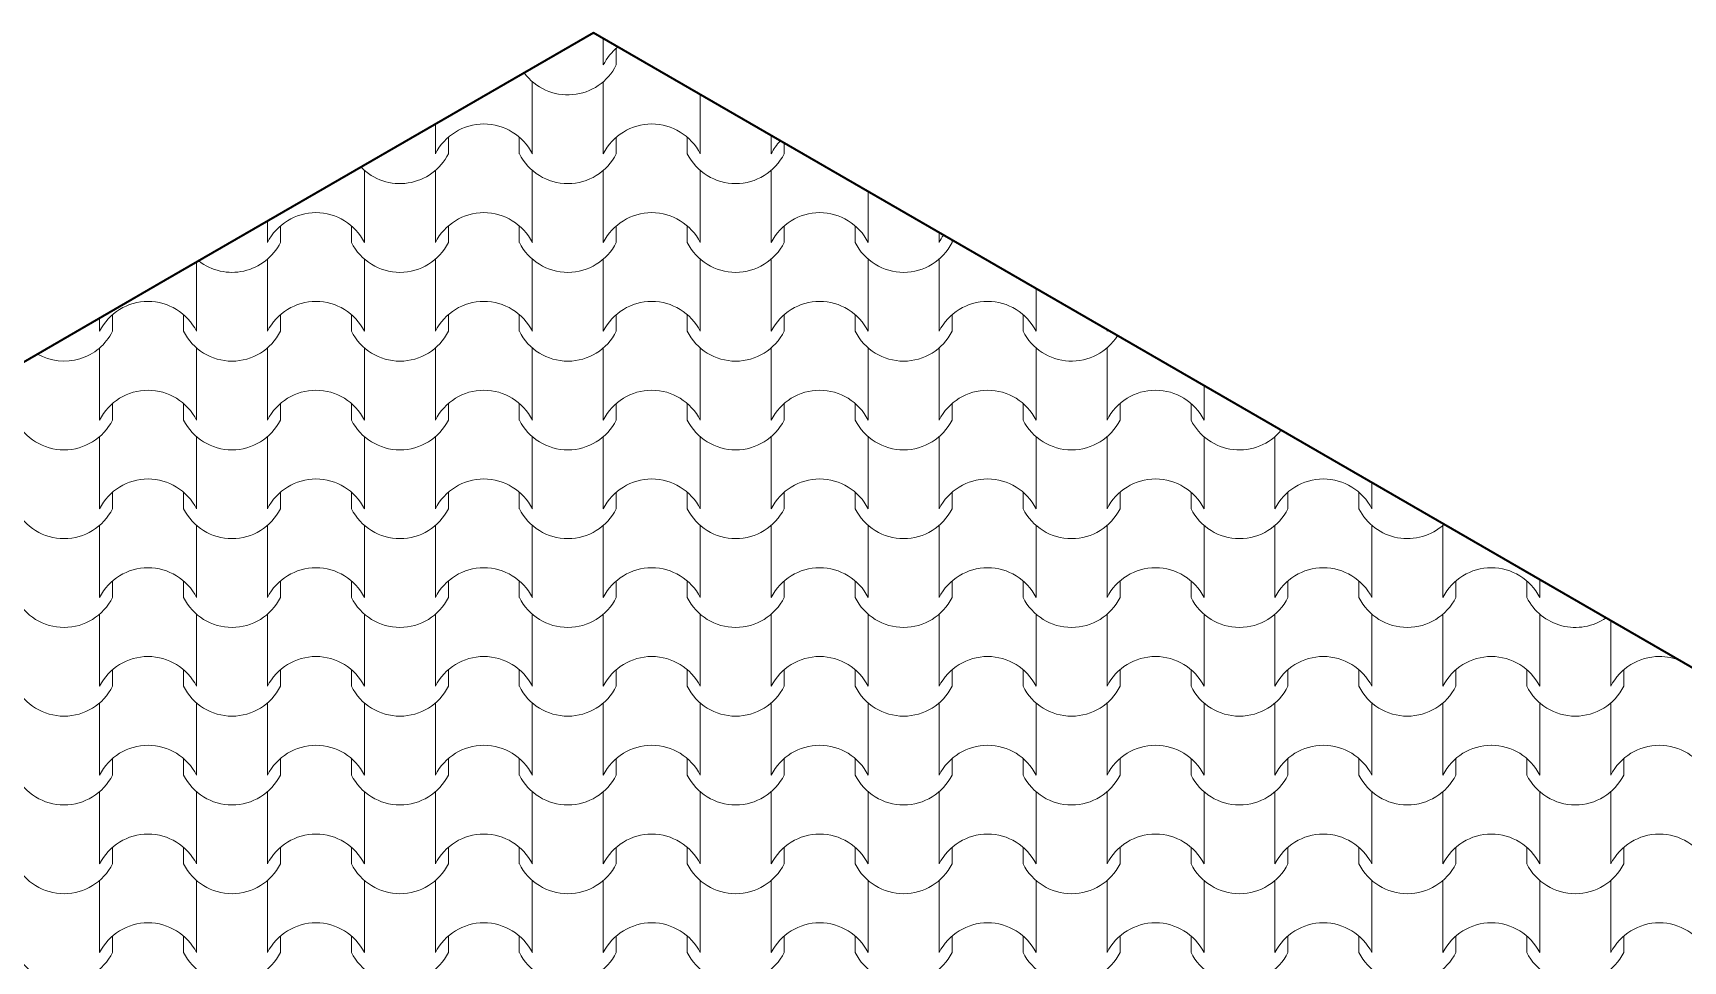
# Model space of a CAD drawing. Header units: millimetres. Extents: x 102766 to 172228, y -127504 to -81044.
# Drawn here: x 126968 to 129763, y -90277 to -88705 of the extents above; entities that cross this region are included whole.
import ezdxf

# ---------------------------------------------------------------- set-up
doc = ezdxf.new("R2010")
doc.units = ezdxf.units.MM
doc.header["$MEASUREMENT"] = 0
doc.layers.add('2D Drafting - General_Pen_No__105', color=7, linetype='Continuous', lineweight=13, true_color=0xcae6ff)
doc.layers.add('2D Drafting - General_Pen_No__82', color=7, linetype='Continuous', lineweight=20, true_color=0xaaaaaa)
doc.layers.add('Shell - Roof_Pen_No__21', color=7, linetype='Continuous', lineweight=35)

# ---------------------------------------------------------------- blocks, each defined once
blk = doc.blocks.new('*X12')
at = {"layer": '2D Drafting - General_Pen_No__82', "linetype": 'Continuous'}
for p, q in [((127933.9, -88714.9), (127933.9, -88759.3)), ((127955.9, -88731.2), (127955.9, -88759.3)), ((127813.6, -88787.7), (127813.6, -88848.6)), ((127933.9, -88787.7), (127933.9, -88848.6)), ((128098.1, -88809.7), (128098.1, -88848.6)), ((127649.4, -88859.7), (127649.4, -88909.6)), ((127813.6, -88848.6), (127813.6, -88909.6)), ((127933.9, -88848.6), (127933.9, -88909.6)), ((128098.1, -88848.6), (128098.1, -88909.6)), ((127671.4, -88881.6), (127671.4, -88909.6)), ((127791.6, -88881.6), (127791.6, -88909.6)), ((127955.9, -88881.6), (127955.9, -88909.6)), ((128076.1, -88881.6), (128076.1, -88909.6)), ((128218.4, -88879.1), (128218.4, -88909.6)), ((128240.4, -88891.8), (128240.4, -88909.6)), ((127529.2, -88938), (127529.2, -88999)), ((127649.4, -88938), (127649.4, -88999)), ((127813.6, -88938), (127813.6, -88999)), ((127933.9, -88938), (127933.9, -88999)), ((128098.1, -88938), (128098.1, -88999)), ((128218.4, -88938), (128218.4, -88999)), ((128382.6, -88973.9), (128382.6, -88999)), ((127529.2, -88999), (127529.2, -89059.9)), ((127649.4, -88999), (127649.4, -89059.9)), ((127813.6, -88999), (127813.6, -89059.9)), ((127933.9, -88999), (127933.9, -89059.9)), ((128098.1, -88999), (128098.1, -89059.9)), ((128218.4, -88999), (128218.4, -89059.9)), ((128382.6, -88999), (128382.6, -89059.9)), ((127364.9, -89023.9), (127364.9, -89059.9)), ((127386.9, -89031.9), (127386.9, -89059.9)), ((127507.2, -89031.9), (127507.2, -89059.9)), ((127671.4, -89031.9), (127671.4, -89059.9)), ((127791.6, -89031.9), (127791.6, -89059.9)), ((127955.9, -89031.9), (127955.9, -89059.9)), ((128076.1, -89031.9), (128076.1, -89059.9)), ((128240.4, -89031.9), (128240.4, -89059.9)), ((128360.6, -89031.9), (128360.6, -89059.9)), ((128502.8, -89043.4), (128502.8, -89059.9)), ((128524.8, -89056.1), (128524.8, -89059.9)), ((127364.9, -89088.3), (127364.9, -89149.3)), ((127529.2, -89088.3), (127529.2, -89149.3)), ((127649.4, -89088.3), (127649.4, -89149.3)), ((127813.6, -89088.3), (127813.6, -89149.3)), ((127933.9, -89088.3), (127933.9, -89149.3)), ((128098.1, -89088.3), (128098.1, -89149.3)), ((128218.4, -89088.3), (128218.4, -89149.3)), ((128382.6, -89088.3), (128382.6, -89149.3)), ((128502.8, -89088.3), (128502.8, -89149.3)), ((127244.7, -89093.3), (127244.7, -89149.3)), ((128667.1, -89138.2), (128667.1, -89149.3)), ((127244.7, -89149.3), (127244.7, -89210.3)), ((127364.9, -89149.3), (127364.9, -89210.3)), ((127529.2, -89149.3), (127529.2, -89210.3)), ((127649.4, -89149.3), (127649.4, -89210.3)), ((127813.6, -89149.3), (127813.6, -89210.3)), ((127933.9, -89149.3), (127933.9, -89210.3)), ((128098.1, -89149.3), (128098.1, -89210.3)), ((128218.4, -89149.3), (128218.4, -89210.3)), ((128382.6, -89149.3), (128382.6, -89210.3)), ((128502.8, -89149.3), (128502.8, -89210.3)), ((128667.1, -89149.3), (128667.1, -89210.3)), ((127080.4, -89188.2), (127080.4, -89210.3)), ((127102.4, -89182.2), (127102.4, -89210.3)), ((127222.7, -89182.2), (127222.7, -89210.3)), ((127386.9, -89182.2), (127386.9, -89210.3)), ((127507.2, -89182.2), (127507.2, -89210.3)), ((127671.4, -89182.2), (127671.4, -89210.3)), ((127791.6, -89182.2), (127791.6, -89210.3)), ((127955.9, -89182.2), (127955.9, -89210.3)), ((128076.1, -89182.2), (128076.1, -89210.3)), ((128240.4, -89182.2), (128240.4, -89210.3)), ((128360.6, -89182.2), (128360.6, -89210.3)), ((128524.8, -89182.2), (128524.8, -89210.3)), ((128645.1, -89182.2), (128645.1, -89210.3)), ((128787.3, -89207.6), (128787.3, -89210.3)), ((127080.4, -89238.7), (127080.4, -89299.6)), ((127244.7, -89238.7), (127244.7, -89299.6)), ((127364.9, -89238.7), (127364.9, -89299.6)), ((127529.2, -89238.7), (127529.2, -89299.6)), ((127649.4, -89238.7), (127649.4, -89299.6)), ((127813.6, -89238.7), (127813.6, -89299.6)), ((127933.9, -89238.7), (127933.9, -89299.6)), ((128098.1, -89238.7), (128098.1, -89299.6)), ((128218.4, -89238.7), (128218.4, -89299.6)), ((128382.6, -89238.7), (128382.6, -89299.6)), ((128502.8, -89238.7), (128502.8, -89299.6)), ((128667.1, -89238.7), (128667.1, -89299.6)), ((128787.3, -89238.7), (128787.3, -89299.6)), ((127080.4, -89299.6), (127080.4, -89360.6)), ((127244.7, -89299.6), (127244.7, -89360.6)), ((127364.9, -89299.6), (127364.9, -89360.6)), ((127529.2, -89299.6), (127529.2, -89360.6)), ((127649.4, -89299.6), (127649.4, -89360.6)), ((127813.6, -89299.6), (127813.6, -89360.6)), ((127933.9, -89299.6), (127933.9, -89360.6)), ((128098.1, -89299.6), (128098.1, -89360.6)), ((128218.4, -89299.6), (128218.4, -89360.6)), ((128382.6, -89299.6), (128382.6, -89360.6)), ((128502.8, -89299.6), (128502.8, -89360.6)), ((128667.1, -89299.6), (128667.1, -89360.6)), ((128787.3, -89299.6), (128787.3, -89360.6)), ((128951.6, -89302.4), (128951.6, -89360.6)), ((127102.4, -89332.6), (127102.4, -89360.6)), ((127222.7, -89332.6), (127222.7, -89360.6)), ((127386.9, -89332.6), (127386.9, -89360.6)), ((127507.2, -89332.6), (127507.2, -89360.6)), ((127671.4, -89332.6), (127671.4, -89360.6)), ((127791.6, -89332.6), (127791.6, -89360.6)), ((127955.9, -89332.6), (127955.9, -89360.6)), ((128076.1, -89332.6), (128076.1, -89360.6)), ((128240.4, -89332.6), (128240.4, -89360.6)), ((128360.6, -89332.6), (128360.6, -89360.6)), ((128524.8, -89332.6), (128524.8, -89360.6)), ((128645.1, -89332.6), (128645.1, -89360.6)), ((128809.3, -89332.6), (128809.3, -89360.6)), ((128929.6, -89332.6), (128929.6, -89360.6)), ((127080.4, -89389), (127080.4, -89450)), ((127244.7, -89389), (127244.7, -89450)), ((127364.9, -89389), (127364.9, -89450)), ((127529.2, -89389), (127529.2, -89450)), ((127649.4, -89389), (127649.4, -89450)), ((127813.6, -89389), (127813.6, -89450)), ((127933.9, -89389), (127933.9, -89450)), ((128098.1, -89389), (128098.1, -89450)), ((128218.4, -89389), (128218.4, -89450)), ((128382.6, -89389), (128382.6, -89450)), ((128502.8, -89389), (128502.8, -89450)), ((128667.1, -89389), (128667.1, -89450)), ((128787.3, -89389), (128787.3, -89450)), ((128951.6, -89389), (128951.6, -89450)), ((129071.8, -89389), (129071.8, -89450)), ((127080.4, -89450), (127080.4, -89510.9)), ((127244.7, -89450), (127244.7, -89510.9)), ((127364.9, -89450), (127364.9, -89510.9)), ((127529.2, -89450), (127529.2, -89510.9)), ((127649.4, -89450), (127649.4, -89510.9)), ((127813.6, -89450), (127813.6, -89510.9)), ((127933.9, -89450), (127933.9, -89510.9)), ((128098.1, -89450), (128098.1, -89510.9)), ((128218.4, -89450), (128218.4, -89510.9)), ((128382.6, -89450), (128382.6, -89510.9)), ((128502.8, -89450), (128502.8, -89510.9)), ((128667.1, -89450), (128667.1, -89510.9)), ((128787.3, -89450), (128787.3, -89510.9)), ((128951.6, -89450), (128951.6, -89510.9)), ((129071.8, -89450), (129071.8, -89510.9)), ((127102.4, -89482.9), (127102.4, -89510.9)), ((127222.7, -89482.9), (127222.7, -89510.9)), ((127386.9, -89482.9), (127386.9, -89510.9)), ((127507.2, -89482.9), (127507.2, -89510.9)), ((127671.4, -89482.9), (127671.4, -89510.9)), ((127791.6, -89482.9), (127791.6, -89510.9)), ((127955.9, -89482.9), (127955.9, -89510.9)), ((128076.1, -89482.9), (128076.1, -89510.9)), ((128240.4, -89482.9), (128240.4, -89510.9)), ((128360.6, -89482.9), (128360.6, -89510.9)), ((128524.8, -89482.9), (128524.8, -89510.9)), ((128645.1, -89482.9), (128645.1, -89510.9)), ((128809.3, -89482.9), (128809.3, -89510.9)), ((128929.6, -89482.9), (128929.6, -89510.9)), ((129093.8, -89482.9), (129093.8, -89510.9)), ((129214, -89482.9), (129214, -89510.9)), ((129236, -89466.7), (129236, -89510.9)), ((127080.4, -89539.3), (127080.4, -89600.3)), ((127244.7, -89539.3), (127244.7, -89600.3)), ((127364.9, -89539.3), (127364.9, -89600.3)), ((127529.2, -89539.3), (127529.2, -89600.3)), ((127649.4, -89539.3), (127649.4, -89600.3)), ((127813.6, -89539.3), (127813.6, -89600.3)), ((127933.9, -89539.3), (127933.9, -89600.3)), ((128098.1, -89539.3), (128098.1, -89600.3)), ((128218.4, -89539.3), (128218.4, -89600.3)), ((128382.6, -89539.3), (128382.6, -89600.3)), ((128502.8, -89539.3), (128502.8, -89600.3)), ((128667.1, -89539.3), (128667.1, -89600.3)), ((128787.3, -89539.3), (128787.3, -89600.3)), ((128951.6, -89539.3), (128951.6, -89600.3)), ((129071.8, -89539.3), (129071.8, -89600.3)), ((129236, -89539.3), (129236, -89600.3)), ((129356.3, -89539.3), (129356.3, -89600.3)), ((127080.4, -89600.3), (127080.4, -89661.3)), ((127244.7, -89600.3), (127244.7, -89661.3)), ((127364.9, -89600.3), (127364.9, -89661.3)), ((127529.2, -89600.3), (127529.2, -89661.3)), ((127649.4, -89600.3), (127649.4, -89661.3)), ((127813.6, -89600.3), (127813.6, -89661.3)), ((127933.9, -89600.3), (127933.9, -89661.3)), ((128098.1, -89600.3), (128098.1, -89661.3)), ((128218.4, -89600.3), (128218.4, -89661.3)), ((128382.6, -89600.3), (128382.6, -89661.3)), ((128502.8, -89600.3), (128502.8, -89661.3)), ((128667.1, -89600.3), (128667.1, -89661.3)), ((128787.3, -89600.3), (128787.3, -89661.3)), ((128951.6, -89600.3), (128951.6, -89661.3)), ((129071.8, -89600.3), (129071.8, -89661.3)), ((129236, -89600.3), (129236, -89661.3)), ((129356.3, -89600.3), (129356.3, -89661.3)), ((127102.4, -89633.3), (127102.4, -89661.3)), ((127222.7, -89633.3), (127222.7, -89661.3)), ((127386.9, -89633.3), (127386.9, -89661.3)), ((127507.2, -89633.3), (127507.2, -89661.3)), ((127671.4, -89633.3), (127671.4, -89661.3)), ((127791.6, -89633.3), (127791.6, -89661.3)), ((127955.9, -89633.3), (127955.9, -89661.3)), ((128076.1, -89633.3), (128076.1, -89661.3)), ((128240.4, -89633.3), (128240.4, -89661.3)), ((128360.6, -89633.3), (128360.6, -89661.3)), ((128524.8, -89633.3), (128524.8, -89661.3)), ((128645.1, -89633.3), (128645.1, -89661.3)), ((128809.3, -89633.3), (128809.3, -89661.3)), ((128929.6, -89633.3), (128929.6, -89661.3)), ((129093.8, -89633.3), (129093.8, -89661.3)), ((129214, -89633.3), (129214, -89661.3)), ((129378.3, -89633.3), (129378.3, -89661.3)), ((129498.5, -89633.3), (129498.5, -89661.3)), ((129520.5, -89630.9), (129520.5, -89661.3)), ((127080.4, -89689.7), (127080.4, -89750.6)), ((127244.7, -89689.7), (127244.7, -89750.6)), ((127364.9, -89689.7), (127364.9, -89750.6)), ((127529.2, -89689.7), (127529.2, -89750.6)), ((127649.4, -89689.7), (127649.4, -89750.6)), ((127813.6, -89689.7), (127813.6, -89750.6)), ((127933.9, -89689.7), (127933.9, -89750.6)), ((128098.1, -89689.7), (128098.1, -89750.6)), ((128218.4, -89689.7), (128218.4, -89750.6)), ((128382.6, -89689.7), (128382.6, -89750.6)), ((128502.8, -89689.7), (128502.8, -89750.6)), ((128667.1, -89689.7), (128667.1, -89750.6)), ((128787.3, -89689.7), (128787.3, -89750.6)), ((128951.6, -89689.7), (128951.6, -89750.6)), ((129071.8, -89689.7), (129071.8, -89750.6)), ((129236, -89689.7), (129236, -89750.6)), ((129356.3, -89689.7), (129356.3, -89750.6)), ((129520.5, -89689.7), (129520.5, -89750.6)), ((129640.8, -89700.3), (129640.8, -89750.6)), ((127080.4, -89750.6), (127080.4, -89811.6)), ((127244.7, -89750.6), (127244.7, -89811.6)), ((127364.9, -89750.6), (127364.9, -89811.6)), ((127529.2, -89750.6), (127529.2, -89811.6)), ((127649.4, -89750.6), (127649.4, -89811.6)), ((127813.6, -89750.6), (127813.6, -89811.6)), ((127933.9, -89750.6), (127933.9, -89811.6)), ((128098.1, -89750.6), (128098.1, -89811.6)), ((128218.4, -89750.6), (128218.4, -89811.6)), ((128382.6, -89750.6), (128382.6, -89811.6)), ((128502.8, -89750.6), (128502.8, -89811.6)), ((128667.1, -89750.6), (128667.1, -89811.6)), ((128787.3, -89750.6), (128787.3, -89811.6)), ((128951.6, -89750.6), (128951.6, -89811.6)), ((129071.8, -89750.6), (129071.8, -89811.6)), ((129236, -89750.6), (129236, -89811.6)), ((129356.3, -89750.6), (129356.3, -89811.6)), ((129520.5, -89750.6), (129520.5, -89811.6)), ((129640.8, -89750.6), (129640.8, -89811.6)), ((127102.4, -89783.6), (127102.4, -89811.6)), ((127222.7, -89783.6), (127222.7, -89811.6)), ((127386.9, -89783.6), (127386.9, -89811.6)), ((127507.2, -89783.6), (127507.2, -89811.6)), ((127671.4, -89783.6), (127671.4, -89811.6)), ((127791.6, -89783.6), (127791.6, -89811.6)), ((127955.9, -89783.6), (127955.9, -89811.6)), ((128076.1, -89783.6), (128076.1, -89811.6)), ((128240.4, -89783.6), (128240.4, -89811.6)), ((128360.6, -89783.6), (128360.6, -89811.6)), ((128524.8, -89783.6), (128524.8, -89811.6)), ((128645.1, -89783.6), (128645.1, -89811.6)), ((128809.3, -89783.6), (128809.3, -89811.6)), ((128929.6, -89783.6), (128929.6, -89811.6)), ((129093.8, -89783.6), (129093.8, -89811.6)), ((129214, -89783.6), (129214, -89811.6)), ((129378.3, -89783.6), (129378.3, -89811.6)), ((129498.5, -89783.6), (129498.5, -89811.6)), ((129662.8, -89783.6), (129662.8, -89811.6)), ((127080.4, -89840), (127080.4, -89901)), ((127244.7, -89840), (127244.7, -89901)), ((127364.9, -89840), (127364.9, -89901)), ((127529.2, -89840), (127529.2, -89901)), ((127649.4, -89840), (127649.4, -89901)), ((127813.6, -89840), (127813.6, -89901)), ((127933.9, -89840), (127933.9, -89901)), ((128098.1, -89840), (128098.1, -89901)), ((128218.4, -89840), (128218.4, -89901)), ((128382.6, -89840), (128382.6, -89901)), ((128502.8, -89840), (128502.8, -89901)), ((128667.1, -89840), (128667.1, -89901)), ((128787.3, -89840), (128787.3, -89901)), ((128951.6, -89840), (128951.6, -89901)), ((129071.8, -89840), (129071.8, -89901)), ((129236, -89840), (129236, -89901)), ((129356.3, -89840), (129356.3, -89901)), ((129520.5, -89840), (129520.5, -89901)), ((129640.8, -89840), (129640.8, -89901)), ((127080.4, -89901), (127080.4, -89962)), ((127244.7, -89901), (127244.7, -89962)), ((127364.9, -89901), (127364.9, -89962)), ((127529.2, -89901), (127529.2, -89962)), ((127649.4, -89901), (127649.4, -89962)), ((127813.6, -89901), (127813.6, -89962)), ((127933.9, -89901), (127933.9, -89962)), ((128098.1, -89901), (128098.1, -89962)), ((128218.4, -89901), (128218.4, -89962)), ((128382.6, -89901), (128382.6, -89962)), ((128502.8, -89901), (128502.8, -89962)), ((128667.1, -89901), (128667.1, -89962)), ((128787.3, -89901), (128787.3, -89962)), ((128951.6, -89901), (128951.6, -89962)), ((129071.8, -89901), (129071.8, -89962)), ((129236, -89901), (129236, -89962)), ((129356.3, -89901), (129356.3, -89962)), ((129520.5, -89901), (129520.5, -89962)), ((129640.8, -89901), (129640.8, -89962)), ((127102.4, -89933.9), (127102.4, -89962)), ((127222.7, -89933.9), (127222.7, -89962)), ((127386.9, -89933.9), (127386.9, -89962)), ((127507.2, -89933.9), (127507.2, -89962)), ((127671.4, -89933.9), (127671.4, -89962)), ((127791.6, -89933.9), (127791.6, -89962)), ((127955.9, -89933.9), (127955.9, -89962)), ((128076.1, -89933.9), (128076.1, -89962)), ((128240.4, -89933.9), (128240.4, -89962)), ((128360.6, -89933.9), (128360.6, -89962)), ((128524.8, -89933.9), (128524.8, -89962)), ((128645.1, -89933.9), (128645.1, -89962)), ((128809.3, -89933.9), (128809.3, -89962)), ((128929.6, -89933.9), (128929.6, -89962)), ((129093.8, -89933.9), (129093.8, -89962)), ((129214, -89933.9), (129214, -89962)), ((129378.3, -89933.9), (129378.3, -89962)), ((129498.5, -89933.9), (129498.5, -89962)), ((129662.8, -89933.9), (129662.8, -89962)), ((127080.4, -89990.4), (127080.4, -90051.3)), ((127244.7, -89990.4), (127244.7, -90051.3)), ((127364.9, -89990.4), (127364.9, -90051.3)), ((127529.2, -89990.4), (127529.2, -90051.3)), ((127649.4, -89990.4), (127649.4, -90051.3)), ((127813.6, -89990.4), (127813.6, -90051.3)), ((127933.9, -89990.4), (127933.9, -90051.3)), ((128098.1, -89990.4), (128098.1, -90051.3)), ((128218.4, -89990.4), (128218.4, -90051.3)), ((128382.6, -89990.4), (128382.6, -90051.3)), ((128502.8, -89990.4), (128502.8, -90051.3)), ((128667.1, -89990.4), (128667.1, -90051.3)), ((128787.3, -89990.4), (128787.3, -90051.3)), ((128951.6, -89990.4), (128951.6, -90051.3)), ((129071.8, -89990.4), (129071.8, -90051.3)), ((129236, -89990.4), (129236, -90051.3)), ((129356.3, -89990.4), (129356.3, -90051.3)), ((129520.5, -89990.4), (129520.5, -90051.3)), ((129640.8, -89990.4), (129640.8, -90051.3)), ((127080.4, -90051.3), (127080.4, -90112.3)), ((127244.7, -90051.3), (127244.7, -90112.3)), ((127364.9, -90051.3), (127364.9, -90112.3)), ((127529.2, -90051.3), (127529.2, -90112.3)), ((127649.4, -90051.3), (127649.4, -90112.3)), ((127813.6, -90051.3), (127813.6, -90112.3)), ((127933.9, -90051.3), (127933.9, -90112.3)), ((128098.1, -90051.3), (128098.1, -90112.3)), ((128218.4, -90051.3), (128218.4, -90112.3)), ((128382.6, -90051.3), (128382.6, -90112.3)), ((128502.8, -90051.3), (128502.8, -90112.3)), ((128667.1, -90051.3), (128667.1, -90112.3)), ((128787.3, -90051.3), (128787.3, -90112.3)), ((128951.6, -90051.3), (128951.6, -90112.3)), ((129071.8, -90051.3), (129071.8, -90112.3)), ((129236, -90051.3), (129236, -90112.3)), ((129356.3, -90051.3), (129356.3, -90112.3)), ((129520.5, -90051.3), (129520.5, -90112.3)), ((129640.8, -90051.3), (129640.8, -90112.3)), ((127102.4, -90084.3), (127102.4, -90112.3)), ((127222.7, -90084.3), (127222.7, -90112.3)), ((127386.9, -90084.3), (127386.9, -90112.3)), ((127507.2, -90084.3), (127507.2, -90112.3)), ((127671.4, -90084.3), (127671.4, -90112.3)), ((127791.6, -90084.3), (127791.6, -90112.3)), ((127955.9, -90084.3), (127955.9, -90112.3)), ((128076.1, -90084.3), (128076.1, -90112.3)), ((128240.4, -90084.3), (128240.4, -90112.3)), ((128360.6, -90084.3), (128360.6, -90112.3)), ((128524.8, -90084.3), (128524.8, -90112.3)), ((128645.1, -90084.3), (128645.1, -90112.3)), ((128809.3, -90084.3), (128809.3, -90112.3)), ((128929.6, -90084.3), (128929.6, -90112.3)), ((129093.8, -90084.3), (129093.8, -90112.3)), ((129214, -90084.3), (129214, -90112.3)), ((129378.3, -90084.3), (129378.3, -90112.3)), ((129498.5, -90084.3), (129498.5, -90112.3)), ((129662.8, -90084.3), (129662.8, -90112.3)), ((127080.4, -90140.7), (127080.4, -90201.7)), ((127244.7, -90140.7), (127244.7, -90201.7)), ((127364.9, -90140.7), (127364.9, -90201.7)), ((127529.2, -90140.7), (127529.2, -90201.7)), ((127649.4, -90140.7), (127649.4, -90201.7)), ((127813.6, -90140.7), (127813.6, -90201.7)), ((127933.9, -90140.7), (127933.9, -90201.7)), ((128098.1, -90140.7), (128098.1, -90201.7)), ((128218.4, -90140.7), (128218.4, -90201.7)), ((128382.6, -90140.7), (128382.6, -90201.7)), ((128502.8, -90140.7), (128502.8, -90201.7)), ((128667.1, -90140.7), (128667.1, -90201.7)), ((128787.3, -90140.7), (128787.3, -90201.7)), ((128951.6, -90140.7), (128951.6, -90201.7)), ((129071.8, -90140.7), (129071.8, -90201.7)), ((129236, -90140.7), (129236, -90201.7)), ((129356.3, -90140.7), (129356.3, -90201.7)), ((129520.5, -90140.7), (129520.5, -90201.7)), ((129640.8, -90140.7), (129640.8, -90201.7)), ((127080.4, -90201.7), (127080.4, -90262.6)), ((127244.7, -90201.7), (127244.7, -90262.6)), ((127364.9, -90201.7), (127364.9, -90262.6)), ((127529.2, -90201.7), (127529.2, -90262.6)), ((127649.4, -90201.7), (127649.4, -90262.6)), ((127813.6, -90201.7), (127813.6, -90262.6)), ((127933.9, -90201.7), (127933.9, -90262.6)), ((128098.1, -90201.7), (128098.1, -90262.6)), ((128218.4, -90201.7), (128218.4, -90262.6)), ((128382.6, -90201.7), (128382.6, -90262.6)), ((128502.8, -90201.7), (128502.8, -90262.6)), ((128667.1, -90201.7), (128667.1, -90262.6)), ((128787.3, -90201.7), (128787.3, -90262.6)), ((128951.6, -90201.7), (128951.6, -90262.6)), ((129071.8, -90201.7), (129071.8, -90262.6)), ((129236, -90201.7), (129236, -90262.6)), ((129356.3, -90201.7), (129356.3, -90262.6)), ((129520.5, -90201.7), (129520.5, -90262.6)), ((129640.8, -90201.7), (129640.8, -90262.6)), ((127102.4, -90234.6), (127102.4, -90262.6)), ((127222.7, -90234.6), (127222.7, -90262.6)), ((127386.9, -90234.6), (127386.9, -90262.6)), ((127507.2, -90234.6), (127507.2, -90262.6)), ((127671.4, -90234.6), (127671.4, -90262.6)), ((127791.6, -90234.6), (127791.6, -90262.6)), ((127955.9, -90234.6), (127955.9, -90262.6)), ((128076.1, -90234.6), (128076.1, -90262.6)), ((128240.4, -90234.6), (128240.4, -90262.6)), ((128360.6, -90234.6), (128360.6, -90262.6)), ((128524.8, -90234.6), (128524.8, -90262.6)), ((128645.1, -90234.6), (128645.1, -90262.6)), ((128809.3, -90234.6), (128809.3, -90262.6)), ((128929.6, -90234.6), (128929.6, -90262.6)), ((129093.8, -90234.6), (129093.8, -90262.6)), ((129214, -90234.6), (129214, -90262.6)), ((129378.3, -90234.6), (129378.3, -90262.6)), ((129498.5, -90234.6), (129498.5, -90262.6)), ((129662.8, -90234.6), (129662.8, -90262.6))]:
    blk.add_line(p, q, dxfattribs=at)
for centre, radius, start, end in [((128016.3, -88801.2), 92.5, 128.7013, 153.0115), ((127873.8, -88718), 91.9, 216.5874, 333.2956), ((127731.8, -88951.6), 92.5, 90.1705, 153.0115), ((127731.2, -88951.6), 92.5, 26.9885, 89.8295), ((128016.3, -88951.6), 92.5, 90.1705, 153.0115), ((128015.7, -88951.6), 92.5, 26.9885, 89.8295), ((128300.8, -88951.6), 92.5, 136.5282, 153.0115), ((127589.3, -88868.3), 91.9, 224.2259, 333.2956), ((127873.8, -88868.3), 91.9, 206.7044, 333.2956), ((128158.2, -88868.3), 91.9, 206.7044, 333.2956), ((127447.3, -89101.9), 92.5, 90.1705, 153.0115), ((127446.8, -89101.9), 92.5, 26.9885, 89.8295), ((127731.8, -89101.9), 92.5, 90.1705, 153.0115), ((127731.2, -89101.9), 92.5, 26.9885, 89.8295), ((128016.3, -89101.9), 92.5, 90.1705, 153.0115), ((128015.7, -89101.9), 92.5, 26.9885, 89.8295), ((128300.8, -89101.9), 92.5, 90.1705, 153.0115), ((128300.2, -89101.9), 92.5, 26.9885, 89.8295), ((127304.8, -89018.6), 91.9, 232.134, 333.2956), ((127589.3, -89018.6), 91.9, 206.7044, 333.2956), ((127873.8, -89018.6), 91.9, 206.7044, 333.2956), ((128158.2, -89018.6), 91.9, 206.7044, 333.2956), ((128442.7, -89018.6), 91.9, 206.7044, 333.2956), ((128585.2, -89101.9), 92.5, 144.1052, 153.0115), ((127162.8, -89252.2), 92.5, 90.1705, 153.0115), ((127162.3, -89252.2), 92.5, 26.9885, 89.8295), ((127447.3, -89252.2), 92.5, 90.1705, 153.0115), ((127446.8, -89252.2), 92.5, 26.9885, 89.8295), ((127731.8, -89252.2), 92.5, 90.1705, 153.0115), ((127731.2, -89252.2), 92.5, 26.9885, 89.8295), ((128016.3, -89252.2), 92.5, 90.1705, 153.0115), ((128015.7, -89252.2), 92.5, 26.9885, 89.8295), ((128300.8, -89252.2), 92.5, 90.1705, 153.0115), ((128300.2, -89252.2), 92.5, 26.9885, 89.8295), ((128585.2, -89252.2), 92.5, 90.1705, 153.0115), ((128584.7, -89252.2), 92.5, 26.9885, 89.8295), ((127020.3, -89169), 91.9, 240.5176, 333.2956), ((127304.8, -89169), 91.9, 206.7044, 333.2956), ((127589.3, -89169), 91.9, 206.7044, 333.2956), ((127873.8, -89169), 91.9, 206.7044, 333.2956), ((128158.2, -89169), 91.9, 206.7044, 333.2956), ((128442.7, -89169), 91.9, 206.7044, 333.2956), ((128727.2, -89169), 91.9, 206.7044, 327.8753), ((128869.7, -89252.2), 92.5, 151.5793, 153.0115), ((127162.8, -89402.6), 92.5, 90.1705, 153.0115), ((127162.3, -89402.6), 92.5, 26.9885, 89.8295), ((127447.3, -89402.6), 92.5, 90.1705, 153.0115), ((127446.8, -89402.6), 92.5, 26.9885, 89.8295), ((127731.8, -89402.6), 92.5, 90.1705, 153.0115), ((127731.2, -89402.6), 92.5, 26.9885, 89.8295), ((128016.3, -89402.6), 92.5, 90.1705, 153.0115), ((128015.7, -89402.6), 92.5, 26.9885, 89.8295), ((128300.8, -89402.6), 92.5, 90.1705, 153.0115), ((128300.2, -89402.6), 92.5, 26.9885, 89.8295), ((128585.2, -89402.6), 92.5, 90.1705, 153.0115), ((128584.7, -89402.6), 92.5, 26.9885, 89.8295), ((128869.7, -89402.6), 92.5, 90.1705, 153.0115), ((128869.2, -89402.6), 92.5, 26.9885, 89.8295), ((127020.3, -89319.3), 91.9, 206.7044, 333.2956), ((127304.8, -89319.3), 91.9, 206.7044, 333.2956), ((127589.3, -89319.3), 91.9, 206.7044, 333.2956), ((127873.8, -89319.3), 91.9, 206.7044, 333.2956), ((128158.2, -89319.3), 91.9, 206.7044, 333.2956), ((128442.7, -89319.3), 91.9, 206.7044, 333.2956), ((128727.2, -89319.3), 91.9, 206.7044, 333.2956), ((129011.7, -89319.3), 91.9, 206.7044, 320.3224), ((127162.8, -89552.9), 92.5, 90.1705, 153.0115), ((127162.3, -89552.9), 92.5, 26.9885, 89.8295), ((127447.3, -89552.9), 92.5, 90.1705, 153.0115), ((127446.8, -89552.9), 92.5, 26.9885, 89.8295), ((127731.8, -89552.9), 92.5, 90.1705, 153.0115), ((127731.2, -89552.9), 92.5, 26.9885, 89.8295), ((128016.3, -89552.9), 92.5, 90.1705, 153.0115), ((128015.7, -89552.9), 92.5, 26.9885, 89.8295), ((128300.8, -89552.9), 92.5, 90.1705, 153.0115), ((128300.2, -89552.9), 92.5, 26.9885, 89.8295), ((128585.2, -89552.9), 92.5, 90.1705, 153.0115), ((128584.7, -89552.9), 92.5, 26.9885, 89.8295), ((128869.7, -89552.9), 92.5, 90.1705, 153.0115), ((128869.2, -89552.9), 92.5, 26.9885, 89.8295), ((129154.2, -89552.9), 92.5, 90.1705, 153.0115), ((129153.6, -89552.9), 92.5, 26.9885, 89.8295), ((127020.3, -89469.6), 91.9, 206.7044, 333.2956), ((127304.8, -89469.6), 91.9, 206.7044, 333.2956), ((127589.3, -89469.6), 91.9, 206.7044, 333.2956), ((127873.8, -89469.6), 91.9, 206.7044, 333.2956), ((128158.2, -89469.6), 91.9, 206.7044, 333.2956), ((128442.7, -89469.6), 91.9, 206.7044, 333.2956), ((128727.2, -89469.6), 91.9, 206.7044, 333.2956), ((129011.7, -89469.6), 91.9, 206.7044, 333.2956), ((129296.2, -89469.6), 91.9, 206.7044, 312.5945), ((127162.8, -89703.2), 92.5, 90.1705, 153.0115), ((127162.3, -89703.2), 92.5, 26.9885, 89.8295), ((127447.3, -89703.2), 92.5, 90.1705, 153.0115), ((127446.8, -89703.2), 92.5, 26.9885, 89.8295), ((127731.8, -89703.2), 92.5, 90.1705, 153.0115), ((127731.2, -89703.2), 92.5, 26.9885, 89.8295), ((128016.3, -89703.2), 92.5, 90.1705, 153.0115), ((128015.7, -89703.2), 92.5, 26.9885, 89.8295), ((128300.8, -89703.2), 92.5, 90.1705, 153.0115), ((128300.2, -89703.2), 92.5, 26.9885, 89.8295), ((128585.2, -89703.2), 92.5, 90.1705, 153.0115), ((128584.7, -89703.2), 92.5, 26.9885, 89.8295), ((128869.7, -89703.2), 92.5, 90.1705, 153.0115), ((128869.2, -89703.2), 92.5, 26.9885, 89.8295), ((129154.2, -89703.2), 92.5, 90.1705, 153.0115), ((129153.6, -89703.2), 92.5, 26.9885, 89.8295), ((129438.7, -89703.2), 92.5, 90.1705, 153.0115), ((129438.1, -89703.2), 92.5, 26.9885, 89.8295), ((127020.3, -89620), 91.9, 206.7044, 333.2956), ((127304.8, -89620), 91.9, 206.7044, 333.2956), ((127589.3, -89620), 91.9, 206.7044, 333.2956), ((127873.8, -89620), 91.9, 206.7044, 333.2956), ((128158.2, -89620), 91.9, 206.7044, 333.2956), ((128442.7, -89620), 91.9, 206.7044, 333.2956), ((128727.2, -89620), 91.9, 206.7044, 333.2956), ((129011.7, -89620), 91.9, 206.7044, 333.2956), ((129296.2, -89620), 91.9, 206.7044, 333.2956), ((129580.6, -89620), 91.9, 206.7044, 304.5223), ((127162.8, -89853.6), 92.5, 90.1705, 153.0115), ((127162.3, -89853.6), 92.5, 26.9885, 89.8295), ((127447.3, -89853.6), 92.5, 90.1705, 153.0115), ((127446.8, -89853.6), 92.5, 26.9885, 89.8295), ((127731.8, -89853.6), 92.5, 90.1705, 153.0115), ((127731.2, -89853.6), 92.5, 26.9885, 89.8295), ((128016.3, -89853.6), 92.5, 90.1705, 153.0115), ((128015.7, -89853.6), 92.5, 26.9885, 89.8295), ((128300.8, -89853.6), 92.5, 90.1705, 153.0115), ((128300.2, -89853.6), 92.5, 26.9885, 89.8295), ((128585.2, -89853.6), 92.5, 90.1705, 153.0115), ((128584.7, -89853.6), 92.5, 26.9885, 89.8295), ((128869.7, -89853.6), 92.5, 90.1705, 153.0115), ((128869.2, -89853.6), 92.5, 26.9885, 89.8295), ((129154.2, -89853.6), 92.5, 90.1705, 153.0115), ((129153.6, -89853.6), 92.5, 26.9885, 89.8295), ((129438.7, -89853.6), 92.5, 90.1705, 153.0115), ((129438.1, -89853.6), 92.5, 26.9885, 89.8295), ((129723.2, -89853.6), 92.5, 90.1705, 153.0115), ((129722.6, -89853.6), 92.5, 66.959, 89.8295), ((127020.3, -89770.3), 91.9, 206.7044, 333.2956), ((127304.8, -89770.3), 91.9, 206.7044, 333.2956), ((127589.3, -89770.3), 91.9, 206.7044, 333.2956), ((127873.8, -89770.3), 91.9, 206.7044, 333.2956), ((128158.2, -89770.3), 91.9, 206.7044, 333.2956), ((128442.7, -89770.3), 91.9, 206.7044, 333.2956), ((128727.2, -89770.3), 91.9, 206.7044, 333.2956), ((129011.7, -89770.3), 91.9, 206.7044, 333.2956), ((129296.2, -89770.3), 91.9, 206.7044, 333.2956), ((129580.6, -89770.3), 91.9, 206.7044, 333.2956), ((127162.8, -90003.9), 92.5, 90.1705, 153.0115), ((127162.3, -90003.9), 92.5, 26.9885, 89.8295), ((127447.3, -90003.9), 92.5, 90.1705, 153.0115), ((127446.8, -90003.9), 92.5, 26.9885, 89.8295), ((127731.8, -90003.9), 92.5, 90.1705, 153.0115), ((127731.2, -90003.9), 92.5, 26.9885, 89.8295), ((128016.3, -90003.9), 92.5, 90.1705, 153.0115), ((128015.7, -90003.9), 92.5, 26.9885, 89.8295), ((128300.8, -90003.9), 92.5, 90.1705, 153.0115), ((128300.2, -90003.9), 92.5, 26.9885, 89.8295), ((128585.2, -90003.9), 92.5, 90.1705, 153.0115), ((128584.7, -90003.9), 92.5, 26.9885, 89.8295), ((128869.7, -90003.9), 92.5, 90.1705, 153.0115), ((128869.2, -90003.9), 92.5, 26.9885, 89.8295), ((129154.2, -90003.9), 92.5, 90.1705, 153.0115), ((129153.6, -90003.9), 92.5, 26.9885, 89.8295), ((129438.7, -90003.9), 92.5, 90.1705, 153.0115), ((129438.1, -90003.9), 92.5, 26.9885, 89.8295), ((129723.2, -90003.9), 92.5, 90.1705, 153.0115), ((129722.6, -90003.9), 92.5, 26.9885, 89.8295), ((127020.3, -89920.6), 91.9, 206.7044, 333.2956), ((127304.8, -89920.6), 91.9, 206.7044, 333.2956), ((127589.3, -89920.6), 91.9, 206.7044, 333.2956), ((127873.8, -89920.6), 91.9, 206.7044, 333.2956), ((128158.2, -89920.6), 91.9, 206.7044, 333.2956), ((128442.7, -89920.6), 91.9, 206.7044, 333.2956), ((128727.2, -89920.6), 91.9, 206.7044, 333.2956), ((129011.7, -89920.6), 91.9, 206.7044, 333.2956), ((129296.2, -89920.6), 91.9, 206.7044, 333.2956), ((129580.6, -89920.6), 91.9, 206.7044, 333.2956), ((127162.8, -90154.3), 92.5, 90.1705, 153.0115), ((127162.3, -90154.3), 92.5, 26.9885, 89.8295), ((127447.3, -90154.3), 92.5, 90.1705, 153.0115), ((127446.8, -90154.3), 92.5, 26.9885, 89.8295), ((127731.8, -90154.3), 92.5, 90.1705, 153.0115), ((127731.2, -90154.3), 92.5, 26.9885, 89.8295), ((128016.3, -90154.3), 92.5, 90.1705, 153.0115), ((128015.7, -90154.3), 92.5, 26.9885, 89.8295), ((128300.8, -90154.3), 92.5, 90.1705, 153.0115), ((128300.2, -90154.3), 92.5, 26.9885, 89.8295), ((128585.2, -90154.3), 92.5, 90.1705, 153.0115), ((128584.7, -90154.3), 92.5, 26.9885, 89.8295), ((128869.7, -90154.3), 92.5, 90.1705, 153.0115), ((128869.2, -90154.3), 92.5, 26.9885, 89.8295), ((129154.2, -90154.3), 92.5, 90.1705, 153.0115), ((129153.6, -90154.3), 92.5, 26.9885, 89.8295), ((129438.7, -90154.3), 92.5, 90.1705, 153.0115), ((129438.1, -90154.3), 92.5, 26.9885, 89.8295), ((129723.2, -90154.3), 92.5, 90.1705, 153.0115), ((129722.6, -90154.3), 92.5, 26.9885, 89.8295), ((127020.3, -90071), 91.9, 206.7044, 333.2956), ((127304.8, -90071), 91.9, 206.7044, 333.2956), ((127589.3, -90071), 91.9, 206.7044, 333.2956), ((127873.8, -90071), 91.9, 206.7044, 333.2956), ((128158.2, -90071), 91.9, 206.7044, 333.2956), ((128442.7, -90071), 91.9, 206.7044, 333.2956), ((128727.2, -90071), 91.9, 206.7044, 333.2956), ((129011.7, -90071), 91.9, 206.7044, 333.2956), ((129296.2, -90071), 91.9, 206.7044, 333.2956), ((129580.6, -90071), 91.9, 206.7044, 333.2956), ((127162.8, -90304.6), 92.5, 90.1705, 153.0115), ((127162.3, -90304.6), 92.5, 26.9885, 89.8295), ((127447.3, -90304.6), 92.5, 90.1705, 153.0115), ((127446.8, -90304.6), 92.5, 26.9885, 89.8295), ((127731.8, -90304.6), 92.5, 90.1705, 153.0115), ((127731.2, -90304.6), 92.5, 26.9885, 89.8295), ((128016.3, -90304.6), 92.5, 90.1705, 153.0115), ((128015.7, -90304.6), 92.5, 26.9885, 89.8295), ((128300.8, -90304.6), 92.5, 90.1705, 153.0115), ((128300.2, -90304.6), 92.5, 26.9885, 89.8295), ((128585.2, -90304.6), 92.5, 90.1705, 153.0115), ((128584.7, -90304.6), 92.5, 26.9885, 89.8295), ((128869.7, -90304.6), 92.5, 90.1705, 153.0115), ((128869.2, -90304.6), 92.5, 26.9885, 89.8295), ((129154.2, -90304.6), 92.5, 90.1705, 153.0115), ((129153.6, -90304.6), 92.5, 26.9885, 89.8295), ((129438.7, -90304.6), 92.5, 90.1705, 153.0115), ((129438.1, -90304.6), 92.5, 26.9885, 89.8295), ((129723.2, -90304.6), 92.5, 90.1705, 153.0115), ((129722.6, -90304.6), 92.5, 26.9885, 89.8295), ((127020.3, -90221.3), 91.9, 206.7044, 333.2956), ((127304.8, -90221.3), 91.9, 206.7044, 333.2956), ((127589.3, -90221.3), 91.9, 206.7044, 333.2956), ((127873.8, -90221.3), 91.9, 206.7044, 333.2956), ((128158.2, -90221.3), 91.9, 206.7044, 333.2956), ((128442.7, -90221.3), 91.9, 206.7044, 333.2956), ((128727.2, -90221.3), 91.9, 206.7044, 333.2956), ((129011.7, -90221.3), 91.9, 206.7044, 333.2956), ((129296.2, -90221.3), 91.9, 206.7044, 333.2956), ((129580.6, -90221.3), 91.9, 206.7044, 333.2956)]:
    blk.add_arc(centre, radius, start, end, dxfattribs=at)
blk = doc.blocks.new('Fill_6')
at = {"layer": '2D Drafting - General_Pen_No__105', "linetype": 'Continuous'}
for p, q in [((127917, -88705.1), (127191.6, -89124)), ((132617.3, -91418.8), (127917, -88705.1)), ((127191.6, -89124), (123216.8, -91418.8))]:
    blk.add_line(p, q, dxfattribs=at)
at = {"layer": '2D Drafting - General_Pen_No__82', "linetype": 'Continuous'}
blk.add_blockref('*X12', (0, 0), dxfattribs=at)

msp = doc.modelspace()

# ---------------------------------------------------------------- linework, layer by layer
at = {"layer": 'Shell - Roof_Pen_No__21', "linetype": 'Continuous'}
for p, q in [((127917, -88705.1), (127191.6, -89124)), ((132617.3, -91418.8), (127917, -88705.1)), ((127191.6, -89124), (123216.8, -91418.8))]:
    msp.add_line(p, q, dxfattribs=at)

# ---------------------------------------------------------------- block references
at = {"layer": '2D Drafting - General_Pen_No__82', "linetype": 'Continuous'}
msp.add_blockref('Fill_6', (0, 0), dxfattribs=at)

doc.saveas('drawing.dxf')
